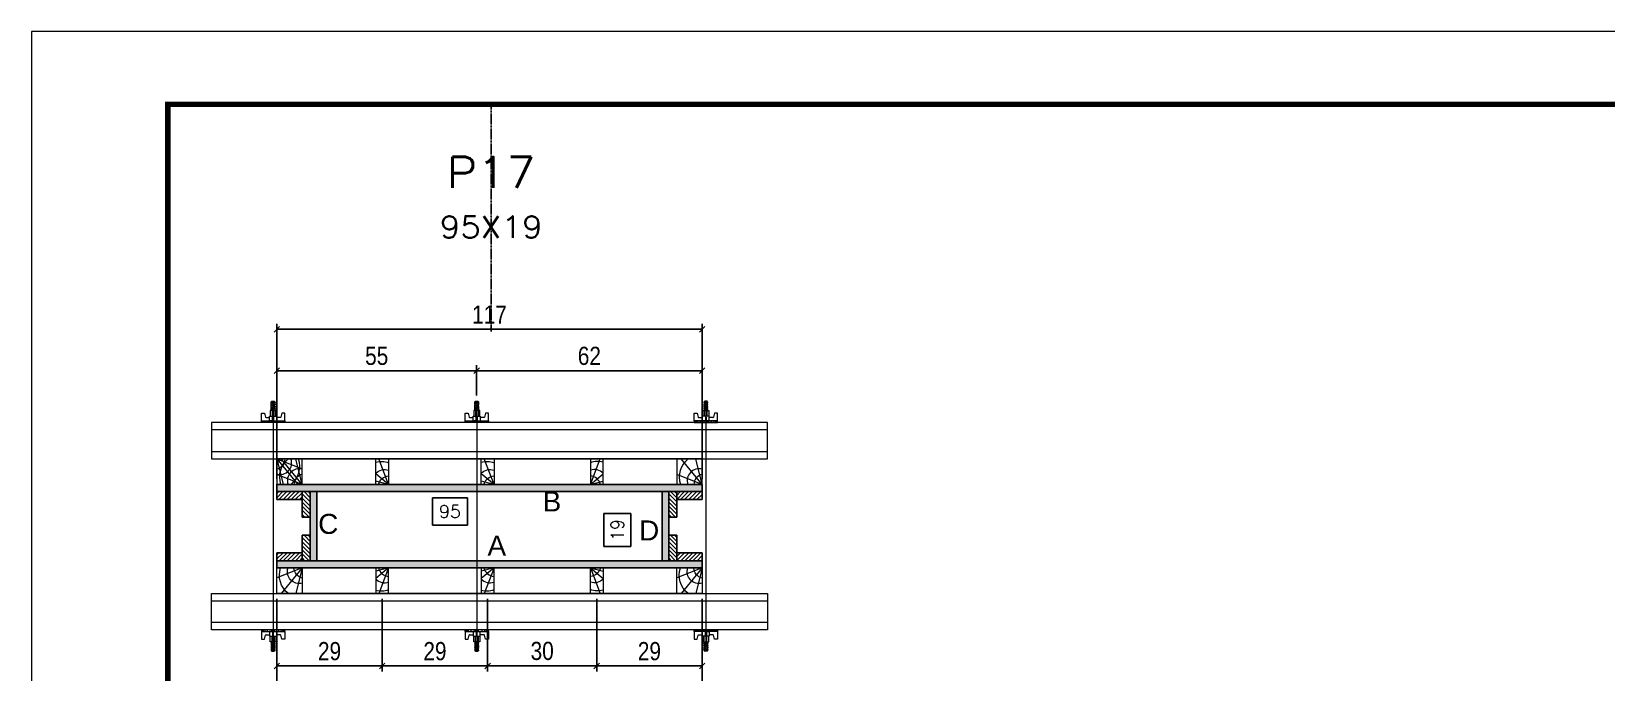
# Model space of a CAD drawing. Extents: x 2201 to 8455, y 252 to 7045.
# Drawn here: x 2201 to 3068, y 949 to 1302 of the extents above; entities that cross this region are included whole.
import ezdxf
from ezdxf.enums import TextEntityAlignment as Align

# ---------------------------------------------------------------- set-up
doc = ezdxf.new("R2010")
doc.units = 0
doc.linetypes.add('DASHED', pattern=[0.75, 0.5, -0.25])
doc.linetypes.add('HIDDEN', pattern=[0.375, 0.25, -0.125])
for name, color, linetype in [('CHAPA', 1, 'Continuous'), ('Cota Seção (2x)', 241, 'Continuous'), ('MEIO_PONT', 93, 'Continuous'), ('Painéis', 200, 'Continuous'), ('SARRAFO', 251, 'Continuous'), ('Texto de Titulo', 7, 'Continuous'), ('Texto Qtd Sarr', 242, 'Continuous'), ('TEXTO_GERAL', 7, 'Continuous')]:
    doc.layers.add(name, color=color, linetype=linetype)
for name, color, linetype, lineweight in [('Folhas', 255, 'Continuous', 9), ('Hachura', 251, 'Continuous', 9), ('Madeira', 126, 'Continuous', 18), ('Perfil Metálico', 224, 'Continuous', 18), ('SARRAFO DE PRESSAO', 251, 'DASHED', 9), ('Texto Seção', 7, 'Continuous', 15)]:
    doc.layers.add(name, color=color, linetype=linetype, lineweight=lineweight)
doc.styles.add('ARIAL', font='arial.ttf')
doc.styles.add('COTA TECNICA 2X', font='techl___.ttf', dxfattribs={"height": 10})
doc.styles.add('ROMANS', font='romans.shx')
doc.dimstyles.new('SECAO PILAR', dxfattribs={"dimtxt": 10, "dimasz": 3, "dimexe": 3, "dimexo": 3, "dimgap": 3, "dimtad": 1, "dimdec": 1, "dimlfac": 0.5, "dimzin": 12, "dimdsep": 46, "dimtxsty": 'COTA TECNICA 2X', "dimblk1": 'OBLIQUE', "dimblk2": 'OBLIQUE', "dimsah": 1, "dimcen": 0.9, "dimclrd": 256, "dimclre": 256, "dimclrt": 256, "dimadec": 1, "dimazin": 3, "dimtfac": 1, "dimtdec": 1, "dimtmove": 0, "dimatfit": 3, "dimfxl": 1, "dimtolj": 1, "dimtzin": 12, "dimarcsym": 0})
doc.dimstyles.new('SECÇÃO 2', dxfattribs={"dimtxt": 7, "dimasz": 6, "dimexe": 0.18, "dimexo": 2, "dimgap": -4, "dimtad": 3, "dimdec": 1, "dimlfac": 0.5, "dimzin": 12, "dimdsep": 46, "dimtxsty": 'ROMANS', "dimblk": 'ARCHTICK', "dimcen": 0.09, "dimse1": 1, "dimse2": 1, "dimsd1": 1, "dimsd2": 1, "dimclrd": 180, "dimclre": 5, "dimclrt": 1, "dimadec": 0, "dimazin": 3, "dimtfac": 1, "dimtdec": 1, "dimtofl": 0, "dimtmove": 0, "dimatfit": 3, "dimldrblk": 'ARCHTICK', "dimfxl": 1, "dimtolj": 1, "dimtzin": 0, "dimarcsym": 0})
pattern_1 = [(45, (11839.2978, 23940.1051), (-1.12253202, 1.12253202), [])]
pattern_2 = [(45, (11694.2978, 23940.1051), (-1.12253202, 1.12253202), [])]

# ---------------------------------------------------------------- blocks, each defined once
blk = doc.blocks.new('9999999999')
at = {"layer": 'Folhas'}
blk.add_lwpolyline([(98138.98, 34190.21), (99623.98, 34190.21), (99623.98, 35240.21), (98138.98, 35240.21)], close=True, dxfattribs=at)
at = {"layer": 'Folhas', "color": 30, "const_width": 3}
blk.add_lwpolyline([(98213.98, 34230.21), (99583.98, 34230.21), (99583.98, 35200.21), (98213.98, 35200.21)], close=True, dxfattribs=at)
blk = doc.blocks.new('titulo1')
at = {"layer": 'Defpoints', "color": 252, "linetype": 'HIDDEN', "ltscale": 2}
blk.add_line((0, 0), (0, 125), dxfattribs=at)
at = {"layer": 'Defpoints', "style": 'ROMANS', "oblique": 15}
blk.add_attdef('FOLHA', text='', height=10, dxfattribs=at).set_placement((0, 15.58), align=Align.MIDDLE_CENTER)
at = {"layer": 'Texto Qtd Sarr', "color": 3, "style": 'ROMANS', "oblique": 15}
for tag, height, p in [('TITULO', 17, (0, 71.45)), ('SEÇÃO', 12, (0, 41.55))]:
    blk.add_attdef(tag, text='', height=height, dxfattribs=at).set_placement(p, align=Align.MIDDLE_CENTER)
blk = doc.blocks.new('*D247')
at = {"layer": 'Cota Seção (2x)', "color": 180, "lineweight": -2, "transparency": 16777216}
for p, q in [((2441.27, 1045.31), (2421.94, 1045.31)), ((2421.94, 1045.31), (2421.94, 1030.31)), ((2441.27, 1030.31), (2441.27, 1045.31)), ((2421.94, 1030.31), (2441.27, 1030.31))]:
    blk.add_line(p, q, dxfattribs=at)
at = {"layer": 'Defpoints', "color": 0, "transparency": 16777216}
for p in [(2358.35, 1048.7), (2548.35, 1048.7), (2358.35, 1026.31)]:
    blk.add_point(p, dxfattribs=at)
at = {"layer": 'Cota Seção (2x)', "color": 1, "transparency": 16777216, "insert": (2431.61, 1037.81), "char_height": 7, "attachment_point": 5, "style": 'ROMANS'}
blk.add_mtext('\\A1;95', dxfattribs=at)
blk = doc.blocks.new('_ArchTick')
at = {"color": 0, "linetype": 'ByBlock', "const_width": 0.15}
blk.add_lwpolyline([(-0.5, -0.5), (0.5, 0.5)], dxfattribs=at)
blk = doc.blocks.new('_Oblique')
at = {"color": 0, "linetype": 'ByBlock', "lineweight": -2}
blk.add_line((-0.5, -0.5), (0.5, 0.5), dxfattribs=at)
blk = doc.blocks.new('*D248')
at = {"layer": 'Cota Seção (2x)', "lineweight": -2, "transparency": 16777216}
for p, q in [((2336.35, 1055.7), (2336.35, 1140.99)), ((2570.35, 1137.99), (2336.35, 1137.99)), ((2570.35, 1055.7), (2570.35, 1140.99))]:
    blk.add_line(p, q, dxfattribs=at)
at = {"layer": 'Defpoints', "color": 0, "transparency": 16777216}
for p in [(2336.35, 1137.99), (2336.35, 1052.7), (2570.35, 1052.7)]:
    blk.add_point(p, dxfattribs=at)
at = {"layer": 'Cota Seção (2x)', "lineweight": -2, "transparency": 16777216, "xscale": 3, "yscale": 3, "zscale": 3, "rotation": 180}
blk.add_blockref('_Oblique', (2336.35, 1137.99), dxfattribs=at)
at = {"layer": 'Cota Seção (2x)', "lineweight": -2, "transparency": 16777216, "xscale": 3, "yscale": 3, "zscale": 3}
blk.add_blockref('_Oblique', (2570.35, 1137.99), dxfattribs=at)
at = {"layer": 'Cota Seção (2x)', "transparency": 16777216, "insert": (2453.35, 1146.06), "char_height": 10, "attachment_point": 5, "style": 'COTA TECNICA 2X'}
blk.add_mtext('\\A1;117', dxfattribs=at)
blk = doc.blocks.new('*D249')
at = {"layer": 'Cota Seção (2x)', "lineweight": -2, "transparency": 16777216}
for p, q in [((2446.28, 1101.5), (2446.28, 1118.22)), ((2570.35, 1089.7), (2570.35, 1118.22)), ((2570.35, 1115.22), (2446.28, 1115.22))]:
    blk.add_line(p, q, dxfattribs=at)
at = {"layer": 'Defpoints', "color": 0, "transparency": 16777216}
for p in [(2446.28, 1115.22), (2446.28, 1098.5), (2570.35, 1086.7)]:
    blk.add_point(p, dxfattribs=at)
at = {"layer": 'Cota Seção (2x)', "lineweight": -2, "transparency": 16777216, "xscale": 3, "yscale": 3, "zscale": 3, "rotation": 180}
blk.add_blockref('_Oblique', (2446.28, 1115.22), dxfattribs=at)
at = {"layer": 'Cota Seção (2x)', "lineweight": -2, "transparency": 16777216, "xscale": 3, "yscale": 3, "zscale": 3}
blk.add_blockref('_Oblique', (2570.35, 1115.22), dxfattribs=at)
at = {"layer": 'Cota Seção (2x)', "transparency": 16777216, "insert": (2508.31, 1123.32), "char_height": 10, "attachment_point": 5, "style": 'COTA TECNICA 2X'}
blk.add_mtext('\\A1;62', dxfattribs=at)
blk = doc.blocks.new('*D250')
at = {"layer": 'Cota Seção (2x)', "lineweight": -2, "transparency": 16777216}
for p, q in [((2336.35, 1089.7), (2336.35, 1118.22)), ((2446.28, 1101.5), (2446.28, 1118.22)), ((2336.35, 1115.22), (2446.28, 1115.22))]:
    blk.add_line(p, q, dxfattribs=at)
at = {"layer": 'Defpoints', "color": 0, "transparency": 16777216}
for p in [(2446.28, 1115.22), (2446.28, 1098.5), (2336.35, 1086.7)]:
    blk.add_point(p, dxfattribs=at)
at = {"layer": 'Cota Seção (2x)', "lineweight": -2, "transparency": 16777216, "xscale": 3, "yscale": 3, "zscale": 3, "rotation": 180}
blk.add_blockref('_Oblique', (2336.35, 1115.22), dxfattribs=at)
at = {"layer": 'Cota Seção (2x)', "lineweight": -2, "transparency": 16777216, "xscale": 3, "yscale": 3, "zscale": 3}
blk.add_blockref('_Oblique', (2446.28, 1115.22), dxfattribs=at)
at = {"layer": 'Cota Seção (2x)', "transparency": 16777216, "insert": (2391.31, 1123.33), "char_height": 10, "attachment_point": 5, "style": 'COTA TECNICA 2X'}
blk.add_mtext('\\A1;55', dxfattribs=at)
blk = doc.blocks.new('*D251')
at = {"layer": 'Cota Seção (2x)', "color": 180, "lineweight": -2, "transparency": 16777216}
for p, q in [((2531.21, 1036.6), (2516.21, 1036.6)), ((2516.21, 1036.6), (2516.21, 1018.6)), ((2531.21, 1018.6), (2531.21, 1036.6)), ((2516.21, 1018.6), (2531.21, 1018.6))]:
    blk.add_line(p, q, dxfattribs=at)
at = {"layer": 'Defpoints', "color": 0, "transparency": 16777216}
for p in [(2548.35, 1048.7), (2535.21, 1010.7), (2548.35, 1010.7)]:
    blk.add_point(p, dxfattribs=at)
at = {"layer": 'Cota Seção (2x)', "color": 1, "transparency": 16777216, "insert": (2523.71, 1027.6), "char_height": 7, "attachment_point": 5, "rotation": 90, "style": 'ROMANS'}
blk.add_mtext('\\A1;19', dxfattribs=at)
blk = doc.blocks.new('C')
at = {"layer": 'Hachura', "color": 0}
for p, q in [((0, 3.22), (0, -3.22)), ((0.45, 3.22), (0, 3.22)), ((0.46, 3.16), (0, 3.16)), ((0.46, 3.05), (0, 3.05)), ((0.46, 2.88), (0, 2.88)), ((0, 2.75), (0, -1.16)), ((0.46, 2.65), (0, 2.65)), ((0.46, 2.23), (0, 2.23)), ((0.46, 1.51), (0, 1.51)), ((0.39, 0.49), (0.17, 0.49)), ((0.45, -3.23), (0.45, 3.22)), ((0.45, 3.22), (2.58, 3.22)), ((1.74, 0.97), (0.45, 0.97)), ((1.45, 0.1), (0.45, 0.1)), ((1.35, 1.94), (1.35, 0.96)), ((2.58, 2.39), (1.47, 2.09)), ((1.74, -0.97), (1.74, 0.97)), ((1.74, 0.97), (1.74, 0.84)), ((1.74, 0.97), (1.74, 0.84)), ((1.74, 0.84), (3.35, 0.84)), ((3.35, 0.45), (1.74, 0.45)), ((2.58, 3.22), (2.58, 2.39)), ((3.32, 0.84), (3.32, -0.84)), ((3.35, 0.84), (3.35, -0.84)), ((3.68, 0.45), (3.35, 0.45)), ((3.84, -0.52), (3.35, 0.45)), ((3.35, 0.06), (3.67, -0.57)), ((3.68, 0.45), (4.16, -0.52)), ((3.72, 0.5), (4.25, -0.57)), ((4.37, -0.55), (3.83, 0.53)), ((4.15, 0.45), (3.93, 0.45)), ((4.42, -0.52), (3.93, 0.45)), ((4.15, 0.45), (4.26, 0.45)), ((4.26, 0.45), (4.74, -0.52)), ((4.3, 0.5), (4.83, -0.57)), ((4.95, -0.55), (4.41, 0.53)), ((4.51, 0.45), (4.84, 0.45)), ((5, -0.52), (4.51, 0.45)), ((4.84, 0.45), (5.32, -0.52)), ((4.88, 0.5), (5.41, -0.57)), ((5.53, -0.55), (4.99, 0.53)), ((5.58, -0.52), (5.09, 0.45)), ((5.42, 0.45), (5.09, 0.45)), ((5.58, -0.52), (5.09, 0.45)), ((5.42, 0.45), (5.74, -0.19)), ((5.46, 0.5), (5.74, -0.07)), ((5.74, 0.19), (5.57, 0.53)), ((5.74, 0.32), (5.68, 0.45)), ((5.68, 0.45), (5.74, 0.45)), ((5.74, 0.45), (5.9, 0.29)), ((5.74, 0.45), (5.74, -0.52)), ((5.9, -0.36), (5.9, 0.29)), ((0.45, 0), (0, 0)), ((0.46, -1.52), (0, -1.52)), ((0.46, -2.23), (0, -2.23)), ((0.46, -2.65), (0, -2.65)), ((0.46, -2.88), (0, -2.88)), ((0.46, -3.05), (0, -3.05)), ((0.46, -3.16), (0, -3.16)), ((0, -3.22), (2.57, -3.22)), ((0.08, -0.48), (0.29, -0.48)), ((0.29, -0.48), (0.4, -0.48)), ((0.45, 0), (0.45, -0.97)), ((0.45, -0.16), (1.45, -0.16)), ((0.45, -0.65), (0.45, -0.32)), ((0.45, -3.23), (0.45, -0.65)), ((0.45, -0.97), (1.74, -0.97)), ((1.35, -1.94), (1.35, -0.97)), ((2.58, -2.39), (1.47, -2.1)), ((3.35, -0.32), (1.74, -0.32)), ((3.35, -0.84), (1.74, -0.84)), ((2.58, -3.23), (2.58, -2.39)), ((3.35, -0.07), (3.58, -0.52)), ((3.35, -0.52), (3.58, -0.52)), ((3.84, -0.52), (4.16, -0.52)), ((4.42, -0.52), (4.74, -0.52)), ((4.63, -0.52), (4.74, -0.52)), ((5, -0.52), (5.32, -0.52)), ((5.58, -0.52), (5.74, -0.52)), ((5.74, -0.52), (5.9, -0.36)), ((5.74, -0.52), (5.74, -0.52))]:
    blk.add_line(p, q, dxfattribs=at)
for centre, radius, start, end in [((1.52, 1.94), 0.161, 104.7436, 180), ((1.44, -0.03), 0.129, 272.695, 87.305), ((3.81, 0.39), 0.143, 25.5688, 154.4312), ((4.39, 0.39), 0.143, 25.5688, 154.4312), ((4.97, 0.39), 0.143, 25.5688, 154.4312), ((5.55, 0.39), 0.143, 25.5688, 154.4312), ((0.17, -0.37), 0.174, 221.744, 317.8592), ((1.52, -1.94), 0.161, 180, 255.2564), ((3.71, -0.4), 0.174, 222.1408, 318.256), ((4.29, -0.4), 0.174, 222.1408, 318.256), ((4.87, -0.4), 0.174, 222.1408, 318.256), ((5.45, -0.4), 0.174, 222.1408, 318.256), ((5.61, -0.4), 0.174, 317.8592, 318.256)]:
    blk.add_arc(centre, radius, start, end, dxfattribs=at)
blk = doc.blocks.new('PONTALETE')
at = {"layer": 'Madeira'}
for q in [(2.71, 7), (7, 5.76), (7, 1.74)]:
    blk.add_line((0, 0), q, dxfattribs=at)
blk.add_lwpolyline([(0, 0), (7, 0), (7, 7), (0, 7)], close=True, dxfattribs=at)
for centre, radius, start, end in [((2.04, 0.06), 6.23, 37.2818, 109.0913), ((1.09, 0.9), 3.19, 343.603, 109.9847), ((-0.21, -0.78), 3.09, 14.6322, 86.0383)]:
    blk.add_arc(centre, radius, start, end, dxfattribs=at)
blk = doc.blocks.new('MEIO PONTALETE')
at = {"layer": 'Madeira'}
for q in [(2.71, 7), (3.5, 2.88), (3.5, 0.87)]:
    blk.add_line((0, 0), q, dxfattribs=at)
blk.add_lwpolyline([(0, 0), (3.5, 0), (3.5, 7), (0, 7)], close=True, dxfattribs=at)
for centre, radius, start, end in [((2.04, 0.06), 6.23, 76.4499, 109.0913), ((1.09, 0.9), 3.19, 40.9063, 109.9847), ((-0.21, -0.78), 3.09, 14.6322, 86.0383)]:
    blk.add_arc(centre, radius, start, end, dxfattribs=at)
blk = doc.blocks.new('*D677')
at = {"layer": 'Cota Seção (2x)', "lineweight": -2, "transparency": 16777216}
for p, q in [((2512.35, 989.7), (2512.35, 949.82)), ((2570.35, 989.7), (2570.35, 949.82)), ((2570.35, 952.82), (2512.35, 952.82))]:
    blk.add_line(p, q, dxfattribs=at)
at = {"layer": 'Defpoints', "color": 0, "transparency": 16777216}
for p in [(2512.35, 992.7), (2570.35, 992.7), (2512.35, 952.82)]:
    blk.add_point(p, dxfattribs=at)
at = {"layer": 'Cota Seção (2x)', "lineweight": -2, "transparency": 16777216, "xscale": 3, "yscale": 3, "zscale": 3, "rotation": 180}
blk.add_blockref('_Oblique', (2512.35, 952.82), dxfattribs=at)
at = {"layer": 'Cota Seção (2x)', "lineweight": -2, "transparency": 16777216, "xscale": 3, "yscale": 3, "zscale": 3}
blk.add_blockref('_Oblique', (2570.35, 952.82), dxfattribs=at)
at = {"layer": 'Cota Seção (2x)', "transparency": 16777216, "insert": (2541.35, 960.9), "char_height": 10, "attachment_point": 5, "style": 'COTA TECNICA 2X'}
blk.add_mtext('\\A1;29', dxfattribs=at)
blk = doc.blocks.new('*D678')
at = {"layer": 'Cota Seção (2x)', "lineweight": -2, "transparency": 16777216}
for p, q in [((2452.35, 989.7), (2452.35, 949.82)), ((2512.35, 989.7), (2512.35, 949.82)), ((2512.35, 952.82), (2452.35, 952.82))]:
    blk.add_line(p, q, dxfattribs=at)
at = {"layer": 'Defpoints', "color": 0, "transparency": 16777216}
for p in [(2452.35, 992.7), (2512.35, 992.7), (2452.35, 952.82)]:
    blk.add_point(p, dxfattribs=at)
at = {"layer": 'Cota Seção (2x)', "lineweight": -2, "transparency": 16777216, "xscale": 3, "yscale": 3, "zscale": 3, "rotation": 180}
blk.add_blockref('_Oblique', (2452.35, 952.82), dxfattribs=at)
at = {"layer": 'Cota Seção (2x)', "lineweight": -2, "transparency": 16777216, "xscale": 3, "yscale": 3, "zscale": 3}
blk.add_blockref('_Oblique', (2512.35, 952.82), dxfattribs=at)
at = {"layer": 'Cota Seção (2x)', "transparency": 16777216, "insert": (2482.35, 961.03), "char_height": 10, "attachment_point": 5, "style": 'COTA TECNICA 2X'}
blk.add_mtext('\\A1;30', dxfattribs=at)
blk = doc.blocks.new('*D679')
at = {"layer": 'Cota Seção (2x)', "lineweight": -2, "transparency": 16777216}
for p, q in [((2394.35, 989.7), (2394.35, 949.82)), ((2452.35, 989.7), (2452.35, 949.82)), ((2452.35, 952.82), (2394.35, 952.82))]:
    blk.add_line(p, q, dxfattribs=at)
at = {"layer": 'Defpoints', "color": 0, "transparency": 16777216}
for p in [(2394.35, 992.7), (2452.35, 992.7), (2394.35, 952.82)]:
    blk.add_point(p, dxfattribs=at)
at = {"layer": 'Cota Seção (2x)', "lineweight": -2, "transparency": 16777216, "xscale": 3, "yscale": 3, "zscale": 3, "rotation": 180}
blk.add_blockref('_Oblique', (2394.35, 952.82), dxfattribs=at)
at = {"layer": 'Cota Seção (2x)', "lineweight": -2, "transparency": 16777216, "xscale": 3, "yscale": 3, "zscale": 3}
blk.add_blockref('_Oblique', (2452.35, 952.82), dxfattribs=at)
at = {"layer": 'Cota Seção (2x)', "transparency": 16777216, "insert": (2423.35, 960.9), "char_height": 10, "attachment_point": 5, "style": 'COTA TECNICA 2X'}
blk.add_mtext('\\A1;29', dxfattribs=at)
blk = doc.blocks.new('*D680')
at = {"layer": 'Cota Seção (2x)', "lineweight": -2, "transparency": 16777216}
for p, q in [((2336.35, 989.7), (2336.35, 949.82)), ((2394.35, 989.7), (2394.35, 949.82)), ((2394.35, 952.82), (2336.35, 952.82))]:
    blk.add_line(p, q, dxfattribs=at)
at = {"layer": 'Defpoints', "color": 0, "transparency": 16777216}
for p in [(2336.35, 992.7), (2394.35, 992.7), (2336.35, 952.82)]:
    blk.add_point(p, dxfattribs=at)
at = {"layer": 'Cota Seção (2x)', "lineweight": -2, "transparency": 16777216, "xscale": 3, "yscale": 3, "zscale": 3, "rotation": 180}
blk.add_blockref('_Oblique', (2336.35, 952.82), dxfattribs=at)
at = {"layer": 'Cota Seção (2x)', "lineweight": -2, "transparency": 16777216, "xscale": 3, "yscale": 3, "zscale": 3}
blk.add_blockref('_Oblique', (2394.35, 952.82), dxfattribs=at)
at = {"layer": 'Cota Seção (2x)', "transparency": 16777216, "insert": (2365.35, 960.9), "char_height": 10, "attachment_point": 5, "style": 'COTA TECNICA 2X'}
blk.add_mtext('\\A1;29', dxfattribs=at)
blk = doc.blocks.new('*D681')
at = {"layer": 'Cota Seção (2x)', "lineweight": -2, "transparency": 16777216}
for p, q in [((2336.35, 989.7), (2336.35, 920.7)), ((2570.35, 989.7), (2570.35, 920.7)), ((2336.35, 923.7), (2570.35, 923.7))]:
    blk.add_line(p, q, dxfattribs=at)
at = {"layer": 'Defpoints', "color": 0, "transparency": 16777216}
for p in [(2336.35, 992.7), (2570.35, 992.7), (2570.35, 923.7)]:
    blk.add_point(p, dxfattribs=at)
at = {"layer": 'Cota Seção (2x)', "lineweight": -2, "transparency": 16777216, "xscale": 3, "yscale": 3, "zscale": 3, "rotation": 180}
blk.add_blockref('_Oblique', (2336.35, 923.7), dxfattribs=at)
at = {"layer": 'Cota Seção (2x)', "lineweight": -2, "transparency": 16777216, "xscale": 3, "yscale": 3, "zscale": 3}
blk.add_blockref('_Oblique', (2570.35, 923.7), dxfattribs=at)
at = {"layer": 'Cota Seção (2x)', "transparency": 16777216, "insert": (2453.35, 931.8), "char_height": 10, "attachment_point": 5, "style": 'COTA TECNICA 2X'}
blk.add_mtext('\\A1;GRADE 117', dxfattribs=at)

msp = doc.modelspace()

# ---------------------------------------------------------------- hatches: boundary and pattern name
at = {"layer": 'Hachura'}
h = msp.add_hatch(color=256, dxfattribs=at)
h.dxf.hatch_style = 1
h.paths.add_polyline_path([(2336.35, 1048.7), (2336.35, 1052.7), (2570.35, 1052.7), (2570.35, 1048.7)])
h = msp.add_hatch(color=256, dxfattribs=at)
h.dxf.hatch_style = 1
h.paths.add_polyline_path([(2336.35, 1048.7), (2336.35, 1052.7), (2570.35, 1052.7), (2570.35, 1048.7)])
h = msp.add_hatch(dxfattribs=at)
h.set_pattern_fill('ANSI31', color=256, scale=0.5, angle=360, style=0)
h.set_pattern_definition(pattern_1)
h.paths.add_polyline_path([(2350.35, 1048.7), (2350.35, 1044.3), (2336.35, 1044.3), (2336.35, 1048.7)])
h = msp.add_hatch(dxfattribs=at)
h.set_pattern_fill('ANSI31', color=256, scale=0.5, angle=630, style=0)
h.set_pattern_definition([(315, (25279.7541, -8454.2549), (1.12253202, 1.12253202), [])])
h.paths.add_polyline_path([(2350.35, 1034.7), (2354.75, 1034.7), (2354.75, 1048.7), (2350.35, 1048.7)])
h = msp.add_hatch(color=256, dxfattribs=at)
h.dxf.hatch_style = 1
h.paths.add_polyline_path([(2358.35, 1048.7), (2354.75, 1048.7), (2354.75, 1010.7), (2358.35, 1010.7)])
h = msp.add_hatch(color=256, dxfattribs=at)
h.dxf.hatch_style = 1
h.paths.add_polyline_path([(2358.35, 1048.7), (2354.75, 1048.7), (2354.75, 1010.7), (2358.35, 1010.7)])
h = msp.add_hatch(color=256, dxfattribs=at)
h.dxf.hatch_style = 1
h.paths.add_polyline_path([(2551.95, 1048.7), (2548.35, 1048.7), (2548.35, 1010.7), (2551.95, 1010.7)])
h = msp.add_hatch(color=256, dxfattribs=at)
h.dxf.hatch_style = 1
h.paths.add_polyline_path([(2551.95, 1048.7), (2548.35, 1048.7), (2548.35, 1010.7), (2551.95, 1010.7)])
h = msp.add_hatch(dxfattribs=at)
h.set_pattern_fill('ANSI31', color=256, scale=0.5, angle=630, style=0)
h.set_pattern_definition([(315, (25481.3541, -8454.2549), (1.12253202, 1.12253202), [])])
h.paths.add_polyline_path([(2551.95, 1034.7), (2556.35, 1034.7), (2556.35, 1048.7), (2551.95, 1048.7)])
h = msp.add_hatch(dxfattribs=at)
h.set_pattern_fill('ANSI31', color=256, scale=0.5, angle=360, style=0)
h.set_pattern_definition(pattern_2)
h.paths.add_polyline_path([(2556.35, 1048.7), (2556.35, 1044.3), (2570.35, 1044.3), (2570.35, 1048.7)])
h = msp.add_hatch(dxfattribs=at)
h.set_pattern_fill('ANSI31', color=256, scale=0.5, angle=630, style=0)
h.set_pattern_definition([(315, (25279.7541, -8478.2549), (1.12253202, 1.12253202), [])])
h.paths.add_polyline_path([(2350.35, 1010.7), (2354.75, 1010.7), (2354.75, 1024.7), (2350.35, 1024.7)])
h = msp.add_hatch(dxfattribs=at)
h.set_pattern_fill('ANSI31', color=256, scale=0.5, angle=630, style=0)
h.set_pattern_definition([(315, (25481.3541, -8478.2549), (1.12253202, 1.12253202), [])])
h.paths.add_polyline_path([(2551.95, 1010.7), (2556.35, 1010.7), (2556.35, 1024.7), (2551.95, 1024.7)])
h = msp.add_hatch(dxfattribs=at)
h.set_pattern_fill('ANSI31', color=256, scale=0.5, angle=360, style=0)
h.set_pattern_definition(pattern_1)
h.paths.add_polyline_path([(2350.35, 1010.7), (2350.35, 1015.1), (2336.35, 1015.1), (2336.35, 1010.7)])
h = msp.add_hatch(dxfattribs=at)
h.set_pattern_fill('ANSI31', color=256, scale=0.5, angle=360, style=0)
h.set_pattern_definition(pattern_2)
h.paths.add_polyline_path([(2556.35, 1010.7), (2556.35, 1015.1), (2570.35, 1015.1), (2570.35, 1010.7)])
h = msp.add_hatch(color=256, dxfattribs=at)
h.dxf.hatch_style = 1
h.paths.add_polyline_path([(2336.35, 1010.7), (2336.35, 1006.7), (2570.35, 1006.7), (2570.35, 1010.7)])
h = msp.add_hatch(color=256, dxfattribs=at)
h.dxf.hatch_style = 1
h.paths.add_polyline_path([(2336.35, 1010.7), (2336.35, 1006.7), (2570.35, 1006.7), (2570.35, 1010.7)])

# ---------------------------------------------------------------- linework, layer by layer
at = {"layer": 'CHAPA'}
for points in [[(2336.35, 1048.7), (2336.35, 1052.7), (2570.35, 1052.7), (2570.35, 1048.7)], [(2336.35, 1048.7), (2336.35, 1052.7), (2570.35, 1052.7), (2570.35, 1048.7)], [(2358.35, 1048.7), (2354.75, 1048.7), (2354.75, 1010.7), (2358.35, 1010.7)], [(2358.35, 1048.7), (2354.75, 1048.7), (2354.75, 1010.7), (2358.35, 1010.7)], [(2551.95, 1048.7), (2548.35, 1048.7), (2548.35, 1010.7), (2551.95, 1010.7)], [(2551.95, 1048.7), (2548.35, 1048.7), (2548.35, 1010.7), (2551.95, 1010.7)], [(2336.35, 1010.7), (2336.35, 1006.7), (2570.35, 1006.7), (2570.35, 1010.7)], [(2336.35, 1010.7), (2336.35, 1006.7), (2570.35, 1006.7), (2570.35, 1010.7)]]:
    msp.add_lwpolyline(points, close=True, dxfattribs=at)
at = {"layer": 'Hachura'}
for p, q in [((2334.35, 1097.5), (2334.34, 965.7)), ((2446.35, 1097.5), (2446.34, 965.7)), ((2572.35, 1097.5), (2572.36, 965.7))]:
    msp.add_line(p, q, dxfattribs=at)
at = {"layer": 'Madeira'}
for points in [[(2336.35, 1066.7), (2336.35, 1052.7), (2570.35, 1052.7), (2570.35, 1066.7)], [(2336.35, 992.7), (2336.35, 1006.7), (2570.35, 1006.7), (2570.35, 992.7)]]:
    msp.add_lwpolyline(points, close=True, dxfattribs=at)
at = {"layer": 'Painéis'}
msp.add_lwpolyline([(2548.35, 1010.7), (2548.35, 1048.7), (2358.35, 1048.7), (2358.35, 1010.7)], close=True, dxfattribs=at)
at = {"layer": 'Perfil Metálico'}
for points in [[(2300.35, 1086.7), (2300.35, 1066.7), (2606.35, 1066.7), (2606.35, 1086.7)], [(2606.35, 1070.7), (2606.35, 1082.7), (2300.35, 1082.7), (2300.35, 1070.7)], [(2300.35, 972.7), (2300.35, 992.7), (2606.35, 992.7), (2606.35, 972.7)], [(2606.35, 988.7), (2606.35, 976.7), (2300.35, 976.7), (2300.35, 988.7)]]:
    msp.add_lwpolyline(points, close=True, dxfattribs=at)
at = {"layer": 'SARRAFO'}
for points in [[(2336.35, 1044.3), (2350.35, 1044.3), (2350.35, 1048.7), (2336.35, 1048.7)], [(2354.75, 1048.7), (2354.75, 1034.7), (2350.35, 1034.7), (2350.35, 1048.7)], [(2354.75, 1048.7), (2354.75, 1034.7), (2350.35, 1034.7), (2350.35, 1048.7)], [(2556.35, 1048.7), (2556.35, 1034.7), (2551.95, 1034.7), (2551.95, 1048.7)], [(2556.35, 1048.7), (2556.35, 1034.7), (2551.95, 1034.7), (2551.95, 1048.7)], [(2570.35, 1044.3), (2556.35, 1044.3), (2556.35, 1048.7), (2570.35, 1048.7)], [(2354.75, 1024.7), (2354.75, 1010.7), (2350.35, 1010.7), (2350.35, 1024.7)], [(2354.75, 1024.7), (2354.75, 1010.7), (2350.35, 1010.7), (2350.35, 1024.7)], [(2556.35, 1024.7), (2556.35, 1010.7), (2551.95, 1010.7), (2551.95, 1024.7)], [(2556.35, 1024.7), (2556.35, 1010.7), (2551.95, 1010.7), (2551.95, 1024.7)], [(2336.35, 1015.1), (2350.35, 1015.1), (2350.35, 1010.7), (2336.35, 1010.7)], [(2570.35, 1015.1), (2556.35, 1015.1), (2556.35, 1010.7), (2570.35, 1010.7)]]:
    msp.add_lwpolyline(points, close=True, dxfattribs=at)

# ---------------------------------------------------------------- block references
at = {"layer": 'Hachura', "linetype": 'Continuous', "yscale": 2, "zscale": 2}
for p, xscale, rotation in [((2334.35, 1086.7), -2, 270), ((2446.35, 1086.7), -2, 270), ((2572.35, 1086.7), 2, 90), ((2334.35, 972.7), 2, 270), ((2446.35, 972.7), 2, 270), ((2572.35, 972.7), -2, 90)]:
    msp.add_blockref('C', p, dxfattribs=dict(at, xscale=xscale, rotation=rotation))
at = {"layer": 'Madeira', "xscale": 2, "yscale": 2, "zscale": 2, "rotation": 270}
msp.add_blockref('PONTALETE', (2336.35, 1066.7), dxfattribs=at)
at = {"layer": 'MEIO_PONT'}
for name, p, xscale, yscale, zscale, rotation in [('PONTALETE', (2350.35, 1052.7), 2, 2, 2, 90.00000000000001), ('PONTALETE', (2570.35, 1052.7), 2, 2, 2, 90.00000000000001), ('PONTALETE', (2350.35, 1006.7), -2, 2, 2, 90), ('MEIO PONTALETE', (2397.85, 1006.7), 1.999999997962732, 1.999999997962732, 1.999999997962732, 180), ('MEIO PONTALETE', (2455.85, 1006.7), 1.999999997962732, 1.999999997962732, 1.999999997962732, 180), ('MEIO PONTALETE', (2508.85, 1006.7), -1.999999997962732, 1.999999997962732, 1.999999997962732, 180), ('PONTALETE', (2570.35, 1006.7), -2, 2, 2, 90)]:
    msp.add_blockref(name, p, dxfattribs=dict(at, xscale=xscale, yscale=yscale, zscale=zscale, rotation=rotation))
at = {"layer": 'MEIO_PONT', "yscale": 1.999999997962732, "zscale": 1.999999997962732}
for p, xscale in [((2397.85, 1052.7), -1.999999997962732), ((2455.85, 1052.7), -1.999999997962732), ((2508.85, 1052.7), 1.999999997962732)]:
    msp.add_blockref('MEIO PONTALETE', p, dxfattribs=dict(at, xscale=xscale))
at = {"layer": 'SARRAFO DE PRESSAO', "color": 6, "linetype": 'ByBlock'}
msp.add_blockref('9999999999', (-95937.61, -33938.42), dxfattribs=at)
at = {"layer": 'Texto Seção'}
ref = msp.add_blockref('titulo1', (2454.24, 1136.79), dxfattribs=at)
ref.add_attrib('TITULO', 'P17', dxfattribs={"layer": 'Texto de Titulo', "color": 7, "height": 17, "style": 'ROMANS', "width": 1.1}).set_placement((2454.24, 1224.29), align=Align.MIDDLE_CENTER)
ref.add_attrib('SEÇÃO', '95X19', dxfattribs={"layer": 'Texto de Titulo', "color": 7, "height": 12, "style": 'ROMANS', "width": 1.1}).set_placement((2454.24, 1194.29), align=Align.MIDDLE_CENTER)

# ---------------------------------------------------------------- texts
at = {"layer": 'TEXTO_GERAL', "style": 'ARIAL'}
for s, p in [('B', (2487.73, 1043.29)), ('C', (2364.64, 1030.97)), ('D', (2541.21, 1027.36)), ('A', (2457.39, 1019))]:
    msp.add_text(s, height=11, dxfattribs=at).set_placement(p, align=Align.MIDDLE_CENTER)

# ---------------------------------------------------------------- dimensions: what is measured, and where the dimension line sits
at = {"layer": 'Cota Seção (2x)', "color": 241}
for base, p1, p2, picture, middle in [((2336.35, 1137.99), (2570.35, 1052.7), (2336.35, 1052.7), '*D248', (2453.35, 1146.06)), ((2446.28, 1115.22), (2570.35, 1086.7), (2446.28, 1098.5), '*D249', (2508.31, 1123.32))]:
    dim = msp.add_linear_dim(base=base, p1=p1, p2=p2, angle=180, dimstyle='SECAO PILAR', dxfattribs=at)
    dim.commit()
    dim.dimension.update_dxf_attribs({"geometry": picture, "text_midpoint": middle})
for base, p1, p2, picture, middle in [((2446.28, 1115.22), (2336.35, 1086.7), (2446.28, 1098.5), '*D250', (2391.31, 1123.33)), ((2336.35, 952.82), (2394.35, 992.7), (2336.35, 992.7), '*D680', (2365.35, 960.9)), ((2394.35, 952.82), (2452.35, 992.7), (2394.35, 992.7), '*D679', (2423.35, 960.9)), ((2452.35, 952.82), (2512.35, 992.7), (2452.35, 992.7), '*D678', (2482.35, 961.03)), ((2512.35, 952.82), (2570.35, 992.7), (2512.35, 992.7), '*D677', (2541.35, 960.9))]:
    dim = msp.add_linear_dim(base=base, p1=p1, p2=p2, dimstyle='SECAO PILAR', dxfattribs=at)
    dim.commit()
    dim.dimension.update_dxf_attribs({"geometry": picture, "text_midpoint": middle})
for base, p2, angle, picture, middle in [((2358.35, 1026.31), (2358.35, 1048.7), 180, '*D247', (2431.61, 1026.31)), ((2535.21, 1010.7), (2548.35, 1010.7), 270, '*D251', (2535.21, 1027.6))]:
    dim = msp.add_linear_dim(base=base, p1=(2548.35, 1048.7), p2=p2, angle=angle, dimstyle='SECÇÃO 2', dxfattribs=at)
    dim.commit()
    dim.dimension.update_dxf_attribs({"geometry": picture, "text_midpoint": middle, "dimtype": 160})
dim = msp.add_linear_dim(base=(2570.35, 923.7), p1=(2336.35, 992.7), p2=(2570.35, 992.7), text='GRADE <>', dimstyle='SECAO PILAR', dxfattribs=at)
dim.commit()
dim.dimension.update_dxf_attribs({"geometry": '*D681', "text_midpoint": (2453.35, 931.8)})

doc.saveas('drawing.dxf')
